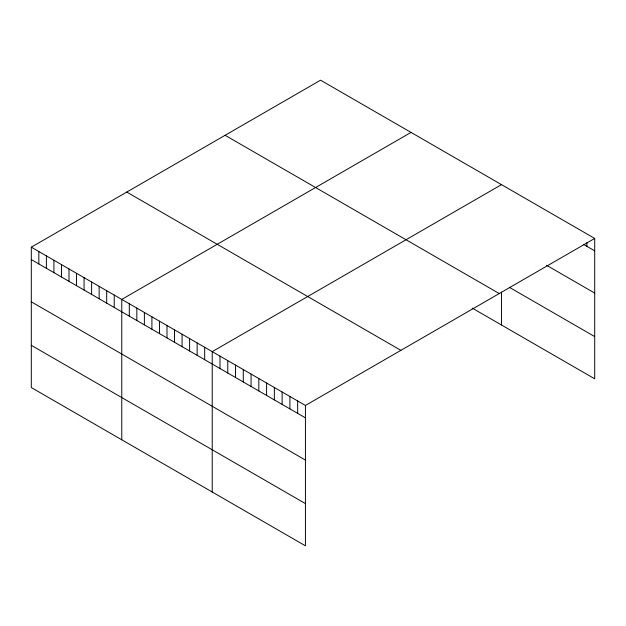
<?xml version="1.0" encoding="UTF-8"?>
<svg xmlns="http://www.w3.org/2000/svg" width="626" height="626" viewBox="0 0 626 626"><rect width="100%" height="100%" fill="white"/><g stroke="black" fill="none" stroke-linecap="round" stroke-linejoin="round"><path stroke-width="0.94" d="M594.7 238.443L305.433 405.452L305.433 545.817L31.3 387.557L31.3 247.184L320.567 80.183L594.7 238.443L594.7 378.816L472.176 308.078M411.032 132.407L121.765 299.416L121.765 439.781M501.496 184.639L212.23 351.648L212.23 492.013M583.823 244.57L594.7 250.846M546.545 265.275L594.7 293.078M509.259 287.256L594.7 336.585M225.11 135.294L499.243 293.563M126.757 192.072L400.89 350.341M31.3 247.184L305.433 405.452M31.3 259.587L305.433 417.855M31.3 301.818L305.433 460.087M31.3 345.325L305.433 503.594M586.93 242.552L586.93 246.362M501.496 292.154L501.496 325.004M297.663 400.969L297.663 413.371M289.901 396.485L289.901 408.888M282.13 392.001L282.13 404.404M274.36 387.517L274.36 399.92M266.598 383.034L266.598 395.436M258.828 378.55L258.828 390.953M251.065 374.066L251.065 386.469M243.295 369.583L243.295 381.985M235.525 365.099L235.525 377.494M227.762 360.615L227.762 373.01M219.992 356.131L219.992 368.526M204.686 347.289L204.686 359.692M197.151 342.938L197.151 355.341M189.608 338.588L189.608 350.99M182.072 334.237L182.072 346.632M174.537 329.879L174.537 342.281M166.993 325.528L166.993 337.93M159.458 321.177L159.458 333.58M151.915 316.826L151.915 329.229M144.379 312.476L144.379 324.871M136.844 308.117L136.844 320.52M129.3 303.767L129.3 316.169M114.222 295.065L114.222 307.46M106.686 290.714L106.686 303.109M99.151 286.356L99.151 298.759M91.607 282.005L91.607 294.408M84.072 277.654L84.072 290.057M76.528 273.304L76.528 285.699M68.993 268.945L68.993 281.348M61.458 264.595L61.458 276.997M53.914 260.244L53.914 272.646M46.379 255.893L46.379 268.296M38.835 251.542L38.835 263.937"/></g></svg>
